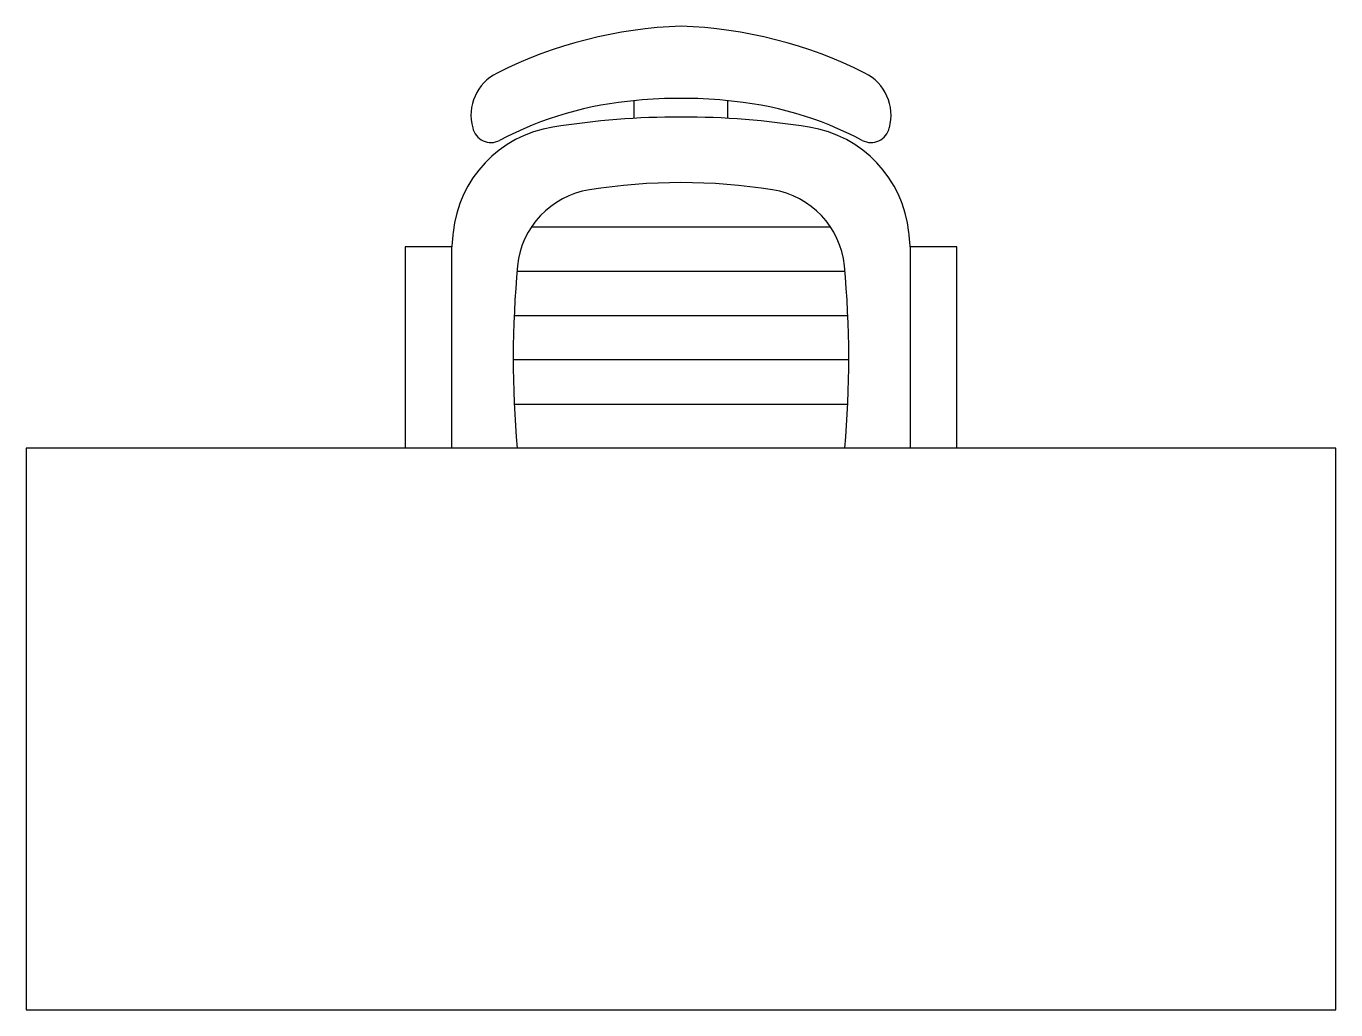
# Model space of a CAD drawing. Header units: millimetres. Extents: x -782.14 to -780.74, y 2733.47 to 2734.52.
import ezdxf

# ---------------------------------------------------------------- set-up
doc = ezdxf.new("R2010")
doc.units = ezdxf.units.MM
doc.header["$LTSCALE"] = 10
doc.layers.add('Móveis_cadeiras', color=2, linetype='Continuous')
doc.layers.add('Móveis_estações', color=2, linetype='Continuous')

msp = doc.modelspace()

# ---------------------------------------------------------------- linework, layer by layer
at = {"layer": 'Móveis_cadeiras'}
for p, q in [((-781.4934, 2734.423), (-781.4934, 2734.4421)), ((-781.3934, 2734.423), (-781.3934, 2734.4421))]:
    msp.add_line(p, q, dxfattribs=at)
at = {"layer": 'Móveis_cadeiras', "color": 1}
for p, q in [((-781.6032, 2734.3071), (-781.2837, 2734.3071)), ((-781.6187, 2734.2598), (-781.2682, 2734.2598)), ((-781.6218, 2734.2125), (-781.2651, 2734.2125)), ((-781.6228, 2734.1652), (-781.2641, 2734.1652)), ((-781.6217, 2734.1178), (-781.2652, 2734.1178))]:
    msp.add_line(p, q, dxfattribs=at)
at = {"layer": 'Móveis_cadeiras'}
for points in [[(-781.2207, 2734.4129, 0.35992), (-781.2468, 2734.4714, 0.10805), (-781.4434, 2734.5215, 0.10805), (-781.6401, 2734.4714, 0.35992), (-781.6661, 2734.4129)], [(-781.1984, 2734.2857, 0.002688), (-781.1998, 2734.3009, 0.340817), (-781.3065, 2734.4136, 0.07931), (-781.5804, 2734.4136, 0.340817)], [(-781.5804, 2734.4136, 0.340817), (-781.6871, 2734.3009, 0.002688), (-781.6884, 2734.2857, 0.328643)], [(-781.2683, 2734.0705, 0.045416), (-781.2687, 2734.2655, 0.340817), (-781.3455, 2734.3466, 0.079866), (-781.5414, 2734.3466, 0.340817), (-781.6182, 2734.2655, 0.045416), (-781.6185, 2734.0705, 0.045416)]]:
    msp.add_lwpolyline(points, format="xyb", dxfattribs=at)
for points in [[(-781.6884, 2734.0705), (-781.6884, 2734.2857), (-781.7384, 2734.2857), (-781.7384, 2734.0705)], [(-781.1484, 2734.0705), (-781.1484, 2734.2857), (-781.1984, 2734.2857), (-781.1984, 2734.0705)]]:
    msp.add_lwpolyline(points, dxfattribs=at)
for centre, radius, start, end in [((-781.4596, 2734.0616), 0.3818, 94.7148, 117.7352), ((-781.4434, 2733.9492), 0.4952, 84.4899, 95.5101), ((-781.4273, 2734.0616), 0.3818, 62.2648, 85.2852), ((-781.6466, 2734.4172), 0.02, 192.3844, 297.7352), ((-781.2403, 2734.4172), 0.02, 242.2648, 347.6156)]:
    msp.add_arc(centre, radius, start, end, dxfattribs=at)
at = {"layer": 'Móveis_estações'}
msp.add_lwpolyline([(-780.7434, 2733.4705), (-780.7434, 2734.0705), (-782.1434, 2734.0705), (-782.1434, 2733.4705)], close=True, dxfattribs=at)

doc.saveas('drawing.dxf')
